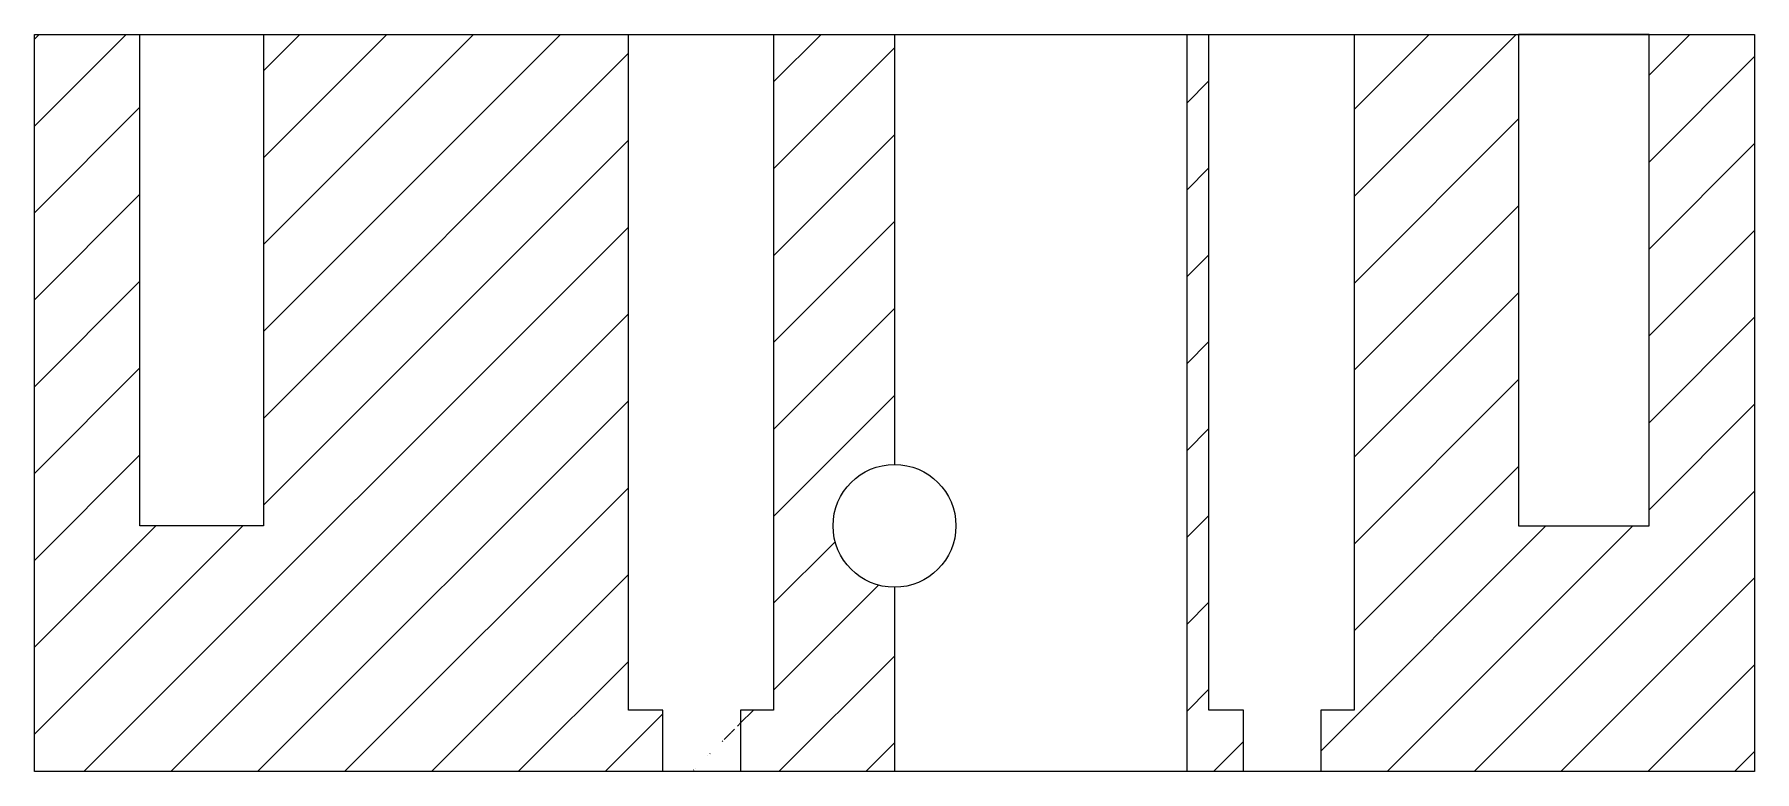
# Model space of a CAD drawing. Header units: inches. Extents: x -0.1 to 44.5, y -2.5 to 33.3.
# Drawn here: x 15.332 to 18.832, y 10.378 to 11.878 of the extents above; entities that cross this region are included whole.
import ezdxf

# ---------------------------------------------------------------- set-up
doc = ezdxf.new("R2010")
doc.units = ezdxf.units.IN
doc.header["$MEASUREMENT"] = 0
doc.layers.add('Material', color=140, linetype='Continuous')

msp = doc.modelspace()

# ---------------------------------------------------------------- hatches: boundary and pattern name
at = {"layer": 'Material'}
h = msp.add_hatch(dxfattribs=at)
h.set_pattern_fill('ANSI31', color=256)
h.set_pattern_definition([(45, (4.34792, 0), (-0.08838835, 0.08838835), [])])
edge = h.paths.add_edge_path()
edge.add_line((17.0824844, 11.8781297), (16.8363836, 11.8781297))
edge.add_line((16.8363836, 11.8781297), (16.8363836, 10.5031297))
edge.add_line((16.8363836, 10.5031297), (16.7688295, 10.5031297))
edge.add_line((16.7688295, 10.5031297), (16.7688295, 10.4990107))
edge.add_spline(control_points=[(16.7685008, 10.49882), (16.7680355, 10.4985503), (16.7670749, 10.4979933), (16.765589, 10.4971316), (16.7640129, 10.4962174), (16.7623467, 10.4952508), (16.7605906, 10.4942317), (16.7591563, 10.4933993), (16.7583075, 10.4929064), (16.758074, 10.4927708)], knot_values=[0, 0, 0, 0, 0.133856403, 0.276365428, 0.427521468, 0.587318516, 0.755750245, 0.932810069, 1, 1, 1, 1], degree=3, periodic=0)
edge.add_line((16.7590191, 10.4933193), (16.7511962, 10.4854964))
edge.add_spline(control_points=[(16.7511962, 10.4854964), (16.7515345, 10.4852997), (16.752413, 10.4847889), (16.7538004, 10.4839826), (16.7553263, 10.4830961), (16.7567565, 10.4822654), (16.7580911, 10.4814904), (16.7593299, 10.4807713), (16.7604728, 10.4801079), (16.7614835, 10.4795214), (16.762368, 10.4790082), (16.7631277, 10.4785674), (16.7637029, 10.4782337), (16.7641123, 10.4779962), (16.7643794, 10.4778413), (16.7646252, 10.4776988), (16.7648497, 10.4775685), (16.765053, 10.4774506), (16.7652378, 10.4773434), (16.7654403, 10.477226), (16.7657, 10.4770754), (16.7660566, 10.4768685), (16.7665166, 10.4766018), (16.7670831, 10.4762733), (16.7677561, 10.475883), (16.7682403, 10.4756023), (16.7685002, 10.4754516)], knot_values=[0, 0, 0, 0, 0.058679344, 0.152406806, 0.24059794, 0.323252255, 0.400369375, 0.471949086, 0.537991398, 0.598496634, 0.647161605, 0.691356168, 0.730255522, 0.74691886, 0.762352854, 0.776557443, 0.789532639, 0.801278552, 0.811795425, 0.821557293, 0.836376687, 0.856795655, 0.883366662, 0.916090431, 0.954967853, 1, 1, 1, 1], degree=3, periodic=0)
edge.add_spline(control_points=[(16.6113656, 10.4612988), (16.6113615, 10.4613205), (16.6113466, 10.4613976), (16.6114634, 10.4615318), (16.6116867, 10.4616861), (16.611982, 10.4618249), (16.6123018, 10.4619472), (16.612685, 10.4620705), (16.6131302, 10.4621948), (16.6136367, 10.4623198), (16.6142938, 10.4624656), (16.6151391, 10.4626326), (16.6162132, 10.4628206), (16.6174127, 10.4630096), (16.6185981, 10.4631795), (16.6197297, 10.4633304), (16.6207719, 10.4634619), (16.6218683, 10.4635932), (16.6230177, 10.4637242), (16.6242184, 10.4638547), (16.6256681, 10.4640054), (16.6273982, 10.4641759), (16.6294385, 10.4643652), (16.6315792, 10.4645527), (16.6335852, 10.4647191), (16.6354261, 10.4648651), (16.6370731, 10.4649911), (16.6387596, 10.4651157), (16.6404838, 10.4652387), (16.6422441, 10.4653601), (16.6443237, 10.4654987), (16.6467447, 10.4656537), (16.6495228, 10.4658229), (16.6523649, 10.4659889), (16.6549667, 10.4661399), (16.6573101, 10.4662767), (16.6593767, 10.4663972), (16.6614633, 10.466519), (16.6635682, 10.4666417), (16.6656893, 10.4667655), (16.6681641, 10.4669098), (16.671002, 10.4670754), (16.6742032, 10.4672621), (16.6774244, 10.46745), (16.6803262, 10.4676193), (16.682905, 10.4677697), (16.6851546, 10.4679009), (16.6874027, 10.4680321), (16.6896475, 10.468163), (16.6918872, 10.4682937), (16.6944746, 10.4684446), (16.6974061, 10.4686156), (16.7006659, 10.4688058), (16.7039, 10.4689944), (16.7067731, 10.469162), (16.7092966, 10.4693092), (16.7114771, 10.4694364), (16.7136348, 10.4695623), (16.7157681, 10.4696867), (16.7178755, 10.4698097), (16.7202858, 10.4699503), (16.7229823, 10.4701075), (16.7259354, 10.47028), (16.7288199, 10.4704473), (16.7313419, 10.470596), (16.7335264, 10.4707305), (16.7353921, 10.4708491), (16.7372161, 10.4709691), (16.7389971, 10.4710903), (16.740734, 10.4712126), (16.7426945, 10.4713554), (16.7448507, 10.4715193), (16.7471624, 10.4717045), (16.7493697, 10.4718911), (16.7512533, 10.4720595), (16.7528492, 10.4722093), (16.7541862, 10.4723401), (16.7554674, 10.472471), (16.7566923, 10.4726018), (16.7578603, 10.4727324), (16.7591472, 10.4728834), (16.7605176, 10.4730547), (16.761925, 10.4732455), (16.7632048, 10.473435), (16.7642375, 10.4736036), (16.7650658, 10.4737519), (16.7657252, 10.4738802), (16.7663211, 10.4740072), (16.7668533, 10.4741329), (16.7673222, 10.4742573), (16.7677921, 10.4743996), (16.7682236, 10.4745591), (16.7685694, 10.474734), (16.7687787, 10.4749054), (16.7688279, 10.4750178), (16.7688295, 10.4750745), (16.7688295, 10.4750759)], knot_values=[0.028502392, 0.028502392, 0.028502392, 0.028502392, 0.033523701, 0.046354781, 0.059185862, 0.068053882, 0.076923721, 0.085791742, 0.094594931, 0.103399899, 0.112203088, 0.125126898, 0.138050709, 0.150885358, 0.163720007, 0.172582955, 0.181447717, 0.190310665, 0.199108959, 0.207909027, 0.216707321, 0.22962436, 0.242541399, 0.25536941, 0.268197421, 0.277062161, 0.285928717, 0.294793456, 0.303593427, 0.312395175, 0.321195146, 0.334114275, 0.347033404, 0.359863375, 0.372693344, 0.381561633, 0.390431743, 0.399300034, 0.408103472, 0.41690869, 0.42571213, 0.438636247, 0.451560365, 0.464395305, 0.477230245, 0.486093032, 0.494957633, 0.50382042, 0.512618557, 0.521418468, 0.530216604, 0.543133439, 0.556050274, 0.568878095, 0.581705915, 0.590569769, 0.599435439, 0.608299292, 0.61709841, 0.625899305, 0.634698422, 0.647616306, 0.660534188, 0.673362918, 0.686191649, 0.695060108, 0.703930388, 0.712798848, 0.721602437, 0.730407806, 0.739211396, 0.752135676, 0.765059956, 0.777895043, 0.79073013, 0.799592565, 0.808456815, 0.81731925, 0.826117041, 0.834916606, 0.843714397, 0.856630757, 0.869547116, 0.882374479, 0.895201842, 0.904064813, 0.912929598, 0.921792568, 0.930590834, 0.939390876, 0.948189142, 0.961105797, 0.974022451, 0.986849946, 0.999677439, 1, 1, 1, 1], degree=3, periodic=0)
edge.add_line((16.6113493, 10.4612825), (16.6113493, 10.4576722))
edge.add_spline(control_points=[(16.6292494, 10.4472812), (16.6286597, 10.447624), (16.6273653, 10.4483766), (16.6253954, 10.4495212), (16.6233701, 10.4506977), (16.6214343, 10.4518216), (16.6195883, 10.4528932), (16.6178321, 10.4539122), (16.616166, 10.4548788), (16.6145899, 10.455793), (16.6131039, 10.4566548), (16.6121433, 10.4572117), (16.611678, 10.4574815)], knot_values=[0, 0, 0, 0, 0.100717955, 0.221103453, 0.336381999, 0.446549473, 0.551601784, 0.651534913, 0.746344953, 0.836028151, 0.920580942, 1, 1, 1, 1], degree=3, periodic=0)
edge.add_spline(control_points=[(16.7504914, 10.4608079), (16.7503488, 10.4607332), (16.7500563, 10.4605798), (16.7493825, 10.4603409), (16.7485243, 10.4600932), (16.7474716, 10.4598403), (16.7462312, 10.4595834), (16.7448052, 10.4593237), (16.7431994, 10.4590624), (16.7414208, 10.4588008), (16.7394784, 10.4585403), (16.7373825, 10.4582819), (16.7351448, 10.458027), (16.7327784, 10.4577767), (16.7302969, 10.4575322), (16.727715, 10.4572943), (16.7250474, 10.4570642), (16.7223075, 10.4568418), (16.7194888, 10.4566288), (16.7165771, 10.456409), (16.7135568, 10.456181), (16.7104325, 10.4559451), (16.7072159, 10.4557023), (16.70392, 10.4554534), (16.7005588, 10.4551997), (16.6971477, 10.4549422), (16.6937026, 10.4546821), (16.6902399, 10.4544206), (16.6867766, 10.4541592), (16.6833293, 10.4538989), (16.6799145, 10.4536411), (16.6765485, 10.453387), (16.6732463, 10.4531377), (16.6700222, 10.4528943), (16.6668894, 10.4526578), (16.6638597, 10.4524291), (16.6609391, 10.4522084), (16.6581129, 10.4519957), (16.6553667, 10.4517741), (16.6526924, 10.4515446), (16.6501024, 10.4513073), (16.6476116, 10.4510633), (16.6452346, 10.4508135), (16.6429853, 10.450559), (16.6408766, 10.4503009), (16.6389204, 10.4500404), (16.6371272, 10.4497789), (16.6355061, 10.4495176), (16.6340643, 10.4492577), (16.6328074, 10.4490005), (16.6317391, 10.4487471), (16.6308609, 10.4484989), (16.6301742, 10.4482567), (16.6296722, 10.4480216), (16.6293693, 10.4477942), (16.6292373, 10.447629), (16.6292612, 10.4475385), (16.6292661, 10.4475199)], knot_values=[0, 0, 0, 0, 0.01747183, 0.03583257, 0.054347862, 0.072990085, 0.091730414, 0.11053908, 0.129385641, 0.148239282, 0.167069118, 0.185844499, 0.204535312, 0.223112265, 0.241547157, 0.259813116, 0.277884813, 0.295738636, 0.313386253, 0.331176849, 0.349191436, 0.367406897, 0.385798354, 0.404339336, 0.423001983, 0.441757273, 0.46057529, 0.479425501, 0.498277055, 0.517099086, 0.535861023, 0.554532884, 0.573085559, 0.591491077, 0.609722838, 0.627755819, 0.645566743, 0.663210448, 0.681044289, 0.699097969, 0.717348033, 0.735769294, 0.754335007, 0.773017077, 0.791786296, 0.810612611, 0.829465408, 0.848313809, 0.867126982, 0.885874441, 0.904526345, 0.923053777, 0.941429005, 0.959625704, 0.977619166, 0.995386454, 1, 1, 1, 1], degree=3, periodic=0)
edge.add_spline(control_points=[(16.7509166, 10.4578551), (16.7509207, 10.4578422), (16.7509474, 10.4577575), (16.750827, 10.457599), (16.7505416, 10.4573722), (16.7500555, 10.4571378), (16.7493854, 10.4568962), (16.7485238, 10.4566484), (16.7474721, 10.4563955), (16.7462315, 10.4561386), (16.7448056, 10.4558789), (16.7431999, 10.4556176), (16.7414214, 10.455356), (16.739479, 10.4550955), (16.7373831, 10.4548371), (16.7351455, 10.4545822), (16.7327791, 10.4543319), (16.7302977, 10.4540874), (16.7277157, 10.4538495), (16.7250482, 10.4536193), (16.7223084, 10.4533969), (16.7194897, 10.453184), (16.716578, 10.4529642), (16.7135577, 10.4527362), (16.7104335, 10.4525003), (16.7072169, 10.4522575), (16.703921, 10.4520086), (16.7005598, 10.4517549), (16.6971487, 10.4514974), (16.6937036, 10.4512373), (16.690241, 10.4509758), (16.6867776, 10.4507144), (16.6833303, 10.4504541), (16.6799155, 10.4501963), (16.6765494, 10.4499422), (16.6732472, 10.4496929), (16.6700232, 10.4494495), (16.6668903, 10.449213), (16.6638605, 10.4489843), (16.66094, 10.4487636), (16.6581137, 10.4485508), (16.6553675, 10.4483292), (16.6526932, 10.4480998), (16.6501032, 10.4478625), (16.6476124, 10.4476185), (16.6452353, 10.4473687), (16.6429859, 10.4471141), (16.6408772, 10.4468561), (16.6389209, 10.4465956), (16.6371277, 10.4463341), (16.6355065, 10.4460728), (16.6340648, 10.4458129), (16.6328075, 10.4455556), (16.6317403, 10.4453024), (16.6308578, 10.4450539), (16.6301867, 10.4448123), (16.6298027, 10.4446497), (16.6296932, 10.4445695), (16.6296882, 10.4445658)], knot_values=[0, 0, 0, 0, 0.003182496, 0.020927251, 0.038900068, 0.057078174, 0.075437011, 0.093950391, 0.112590697, 0.13132911, 0.150135861, 0.168980513, 0.187832253, 0.2066602, 0.225433706, 0.244122661, 0.262697777, 0.281130854, 0.299395023, 0.317464957, 0.335317045, 0.352962901, 0.37075163, 0.388764336, 0.406977901, 0.425367453, 0.443906524, 0.462567254, 0.481320628, 0.500136732, 0.518985034, 0.537834689, 0.556654833, 0.575414898, 0.594084905, 0.612635746, 0.631039453, 0.649269429, 0.667300651, 0.685109845, 0.702751762, 0.720583734, 0.738635531, 0.756883699, 0.775303054, 0.793866854, 0.812547007, 0.83131431, 0.850138713, 0.868989603, 0.887836107, 0.906647395, 0.925392985, 0.944043038, 0.962568641, 0.980942061, 0.999136979, 1, 1, 1, 1], degree=3, periodic=0)
edge.add_spline(control_points=[(16.6116781, 10.4341128), (16.6121858, 10.4344071), (16.6131724, 10.4349792), (16.6146091, 10.4358123), (16.6159592, 10.4365954), (16.6172229, 10.4373285), (16.6184213, 10.4380238), (16.6195507, 10.4386793), (16.6206077, 10.4392927), (16.6215675, 10.4398499), (16.6224302, 10.4403508), (16.6231959, 10.4407954), (16.6238653, 10.4411842), (16.6244382, 10.441517), (16.6249144, 10.4417936), (16.6252927, 10.4420133), (16.6255565, 10.4421666), (16.625724, 10.4422639), (16.6258075, 10.4423124), (16.6258584, 10.442342), (16.6259018, 10.4423672), (16.6259684, 10.4424059), (16.6260832, 10.4424726), (16.6262542, 10.442572), (16.6264898, 10.4427089), (16.6268066, 10.442893), (16.6272129, 10.4431291), (16.6277169, 10.443422), (16.6283013, 10.4437617), (16.6289661, 10.4441482), (16.629436, 10.4444215), (16.6296844, 10.4445659)], knot_values=[0, 0, 0, 0, 0.084575905, 0.164346012, 0.239312915, 0.309478987, 0.3748464, 0.438933957, 0.497627924, 0.550930209, 0.598842511, 0.641366329, 0.678502973, 0.710383239, 0.736830231, 0.757844747, 0.773427431, 0.780798457, 0.785755697, 0.787329204, 0.78928828, 0.792986547, 0.798431993, 0.808410275, 0.821494227, 0.837683487, 0.861208974, 0.889204535, 0.921669082, 0.958601369, 1, 1, 1, 1], degree=3, periodic=0)
edge.add_spline(control_points=[(16.6113561, 10.4337401), (16.6113565, 10.4337669), (16.6113574, 10.433832), (16.6114333, 10.433936), (16.611573, 10.4340535), (16.6117783, 10.4341722), (16.6120881, 10.4343113), (16.6125426, 10.4344713), (16.6131846, 10.4346527), (16.6139586, 10.4348361), (16.6147685, 10.435002), (16.6155722, 10.43515), (16.6163328, 10.4352796), (16.6171518, 10.4354094), (16.6180283, 10.4355394), (16.6189609, 10.4356695), (16.6201055, 10.4358202), (16.6214966, 10.4359916), (16.6231687, 10.436183), (16.6249529, 10.4363738), (16.62665, 10.4365439), (16.6282251, 10.4366939), (16.6296466, 10.4368239), (16.6311141, 10.4369529), (16.6326262, 10.4370809), (16.634181, 10.4372077), (16.6360307, 10.4373532), (16.6382014, 10.4375167), (16.6407149, 10.4376966), (16.6433082, 10.4378732), (16.6457016, 10.4380286), (16.6478717, 10.4381633), (16.6497954, 10.4382788), (16.6517475, 10.4383933), (16.653726, 10.4385085), (16.6557291, 10.4386254), (16.6580768, 10.4387624), (16.6607836, 10.4389203), (16.6638562, 10.4390995), (16.666967, 10.439281), (16.6697863, 10.4394454), (16.6723045, 10.4395923), (16.6745103, 10.439721), (16.6767234, 10.4398501), (16.678942, 10.4399795), (16.6811642, 10.4401091), (16.6837414, 10.4402595), (16.6866752, 10.4404306), (16.6899562, 10.440622), (16.6932299, 10.440813), (16.6961546, 10.4409836), (16.6987357, 10.4411341), (16.7009747, 10.4412647), (16.7031993, 10.4413945), (16.7054079, 10.4415233), (16.7075987, 10.4416511), (16.710115, 10.4417979), (16.7129452, 10.441963), (16.716065, 10.442145), (16.7191328, 10.442324), (16.721834, 10.4424815), (16.7241883, 10.4426189), (16.7262097, 10.4427368), (16.7281967, 10.4428526), (16.7301477, 10.4429668), (16.7320615, 10.4430813), (16.7342344, 10.4432155), (16.7366429, 10.4433712), (16.7392504, 10.4435481), (16.7417664, 10.4437274), (16.7439382, 10.4438902), (16.7457978, 10.4440358), (16.7473702, 10.4441635), (16.7488919, 10.4442917), (16.7503618, 10.4444204), (16.7517794, 10.4445494), (16.7533604, 10.4446992), (16.755072, 10.4448699), (16.7568698, 10.445061), (16.7585477, 10.445252), (16.7599436, 10.4454229), (16.7610981, 10.4455738), (16.7620445, 10.4457049), (16.7629297, 10.4458353), (16.7637534, 10.4459648), (16.7645155, 10.4460935), (16.7653269, 10.4462414), (16.7661494, 10.4464079), (16.7669354, 10.4465918), (16.7675866, 10.4467729), (16.7680499, 10.4469326), (16.7683699, 10.447072), (16.7685841, 10.4471917), (16.7687336, 10.4473098), (16.7688181, 10.4474252), (16.76884, 10.447539), (16.768786, 10.4476713), (16.7686814, 10.447789), (16.7685275, 10.44787), (16.7684845, 10.4478926)], knot_values=[0, 0, 0, 0, 0.006210427, 0.015079109, 0.023882903, 0.032688479, 0.041492274, 0.054416754, 0.067341235, 0.080176492, 0.093011749, 0.101876373, 0.110742812, 0.119607436, 0.128407363, 0.137209065, 0.146008992, 0.158928371, 0.171847749, 0.184678083, 0.197508417, 0.206371867, 0.215237132, 0.224100582, 0.232899342, 0.241699877, 0.250498637, 0.263416121, 0.276333605, 0.289161962, 0.301990317, 0.31085879, 0.319729086, 0.328597561, 0.337401168, 0.346206556, 0.355010164, 0.367934361, 0.380858559, 0.393693521, 0.406528483, 0.415393937, 0.424261206, 0.43312666, 0.441927392, 0.4507299, 0.459530632, 0.472451135, 0.485371638, 0.498203074, 0.51103451, 0.519897869, 0.528763042, 0.5376264, 0.546425079, 0.555225533, 0.564024211, 0.576941632, 0.589859053, 0.602687367, 0.615515681, 0.624383825, 0.633253788, 0.642121931, 0.650925227, 0.659730302, 0.668533596, 0.681457367, 0.694381139, 0.707215663, 0.720050189, 0.728916385, 0.737784398, 0.746650595, 0.755452046, 0.764255274, 0.773056726, 0.785978225, 0.798899724, 0.811732136, 0.824564548, 0.833427805, 0.842292875, 0.851156131, 0.859954717, 0.868755077, 0.877553662, 0.890470999, 0.903388334, 0.916216584, 0.929044834, 0.93791254, 0.946782066, 0.955649772, 0.964452626, 0.973257261, 0.982060116, 0.994983318, 1, 1, 1, 1], degree=3, periodic=0)
edge.add_line((16.7688295, 10.4474498), (16.7688295, 10.4437781))
edge.add_spline(control_points=[(16.6116906, 10.4299221), (16.611642, 10.4299492), (16.6114941, 10.4300317), (16.6113731, 10.4301663), (16.61133, 10.4303241), (16.6114158, 10.4304839), (16.6116148, 10.4306403), (16.6119104, 10.430792), (16.6122837, 10.4309385), (16.6127525, 10.4310879), (16.6133177, 10.43124), (16.6139797, 10.4313946), (16.6147521, 10.4315541), (16.6156407, 10.4317184), (16.6166509, 10.4318872), (16.6177667, 10.4320576), (16.6189864, 10.432229), (16.6203083, 10.4324012), (16.6217296, 10.4325738), (16.6232477, 10.4327465), (16.6249235, 10.4329257), (16.6267662, 10.433111), (16.6287842, 10.4333018), (16.6309027, 10.4334907), (16.6330043, 10.4336679), (16.6350666, 10.4338334), (16.6370704, 10.4339873), (16.6391277, 10.4341387), (16.6412338, 10.4342873), (16.6433838, 10.4344329), (16.645719, 10.4345848), (16.6482447, 10.4347423), (16.6509757, 10.4349037), (16.6537722, 10.4350663), (16.6566483, 10.4352342), (16.6596069, 10.4354067), (16.6626424, 10.4355838), (16.6657275, 10.4357638), (16.668854, 10.4359461), (16.6720136, 10.4361305), (16.6752197, 10.4363175), (16.6782999, 10.4364972), (16.6812419, 10.4366688), (16.6840361, 10.4368318), (16.6868419, 10.4369954), (16.6896539, 10.4371595), (16.6924667, 10.4373236), (16.6953238, 10.4374902), (16.6982193, 10.4376591), (16.7011465, 10.4378299), (16.7040506, 10.4379993), (16.7069256, 10.438167), (16.7097659, 10.4383327), (16.7125661, 10.438496), (16.7153209, 10.4386567), (16.7181325, 10.4388207), (16.7209894, 10.4389874), (16.7238787, 10.4391559), (16.7266881, 10.43932), (16.7294386, 10.4394797), (16.7321428, 10.4396402), (16.7348114, 10.4398072), (16.7374299, 10.4399788), (16.73999, 10.440155), (16.74238, 10.4403278), (16.7446035, 10.4404965), (16.7466655, 10.4406603), (16.7486592, 10.4408264), (16.7505796, 10.4409944), (16.7524218, 10.4411641), (16.7541812, 10.441335), (16.7558537, 10.4415069), (16.7574984, 10.4416863), (16.7590981, 10.4418728), (16.7606341, 10.442066), (16.7620434, 10.4422583), (16.7632585, 10.4424398), (16.7642993, 10.4426102), (16.7651853, 10.4427695), (16.7659745, 10.4429269), (16.7666665, 10.4430821), (16.7672616, 10.443235), (16.7677936, 10.4433953), (16.7682388, 10.4435622), (16.7685783, 10.4437346), (16.7687695, 10.4439025), (16.7688481, 10.444014), (16.768827, 10.4440714), (16.7688258, 10.4440747)], knot_values=[0, 0, 0, 0, 0.006026497, 0.018337727, 0.030531031, 0.042766245, 0.055120878, 0.065691294, 0.076336385, 0.087050544, 0.097827927, 0.108662461, 0.119547871, 0.13105031, 0.142594193, 0.15417162, 0.165774547, 0.17739482, 0.189024216, 0.200654468, 0.212277308, 0.225275728, 0.238243051, 0.251167975, 0.264039419, 0.274910872, 0.285729628, 0.296489465, 0.307184377, 0.317808586, 0.328356556, 0.340933119, 0.353384414, 0.365859609, 0.378459697, 0.391175912, 0.403998928, 0.416918889, 0.429664577, 0.442483281, 0.455364471, 0.468297298, 0.47930305, 0.490331058, 0.50137432, 0.512425774, 0.523478327, 0.534524882, 0.546134813, 0.557722087, 0.569278619, 0.580796455, 0.5922678, 0.603685054, 0.615040837, 0.626328016, 0.638879574, 0.651327278, 0.663662416, 0.675876797, 0.688309918, 0.700868325, 0.713543417, 0.726325995, 0.739206329, 0.750573852, 0.762001518, 0.773481906, 0.785007378, 0.796570109, 0.808162117, 0.819775297, 0.831401453, 0.84442777, 0.857448395, 0.870451739, 0.883426308, 0.894404239, 0.905346472, 0.916246331, 0.927097297, 0.937893033, 0.948627403, 0.961446902, 0.974159271, 0.986755201, 0.999225948, 1, 1, 1, 1], degree=3, periodic=0)
edge.add_spline(control_points=[(16.7685008, 10.443702), (16.7680355, 10.4434322), (16.7670749, 10.4428752), (16.765589, 10.4420135), (16.7640129, 10.4410993), (16.7623467, 10.4401327), (16.7605906, 10.4391136), (16.7587445, 10.4380421), (16.7568088, 10.4369181), (16.7547834, 10.4357417), (16.7526685, 10.4345128), (16.751229, 10.4336759), (16.7504943, 10.4332487)], knot_values=[0, 0, 0, 0, 0.077499369, 0.16000838, 0.247523788, 0.340042114, 0.437559695, 0.540072719, 0.647577264, 0.760069339, 0.877544922, 1, 1, 1, 1], degree=3, periodic=0)
edge.add_line((16.7509294, 10.4335015), (16.7509294, 10.4305334))
edge.add_spline(control_points=[(16.7509294, 10.4305334), (16.7511309, 10.4304163), (16.7516449, 10.4301174), (16.7524378, 10.4296565), (16.753274, 10.4291705), (16.7540086, 10.4287436), (16.7546415, 10.4283759), (16.7551727, 10.4280673), (16.7556021, 10.4278179), (16.7559225, 10.4276318), (16.7561453, 10.4275024), (16.7563023, 10.4274112), (16.7564357, 10.4273337), (16.7565815, 10.427249), (16.7567436, 10.4271549), (16.7569348, 10.4270439), (16.7571628, 10.4269115), (16.757472, 10.426732), (16.7578787, 10.4264958), (16.758392, 10.4261977), (16.7589963, 10.4258469), (16.7596915, 10.4254434), (16.7604777, 10.4249871), (16.7613549, 10.424478), (16.7623231, 10.4239162), (16.7633824, 10.4233016), (16.7645328, 10.4226342), (16.7657744, 10.4219141), (16.7671071, 10.4211412), (16.768026, 10.4206085), (16.7685006, 10.4203333)], knot_values=[0, 0, 0, 0, 0.034411086, 0.087801921, 0.135407328, 0.177225081, 0.213253189, 0.243489917, 0.267933793, 0.286583633, 0.29820196, 0.305975913, 0.313394073, 0.320979902, 0.330877106, 0.341071723, 0.353618331, 0.369814534, 0.393854814, 0.423068685, 0.457456948, 0.497020527, 0.541760479, 0.591678007, 0.646774464, 0.70705137, 0.772510412, 0.843153458, 0.918982567, 1, 1, 1, 1], degree=3, periodic=0)
edge.add_spline(control_points=[(16.6113526, 10.406181), (16.6113632, 10.406234), (16.611385, 10.4063428), (16.611589, 10.4065113), (16.611921, 10.4066857), (16.6123413, 10.4068445), (16.6128027, 10.4069869), (16.6132678, 10.4071121), (16.6137946, 10.4072381), (16.6143824, 10.4073648), (16.6150301, 10.4074921), (16.6158489, 10.4076401), (16.6168759, 10.4078093), (16.6181496, 10.4079992), (16.6195451, 10.4081896), (16.6209025, 10.4083604), (16.6221836, 10.4085117), (16.623354, 10.4086433), (16.6245761, 10.4087744), (16.6258487, 10.408905), (16.6271701, 10.4090349), (16.6287565, 10.4091845), (16.6306378, 10.4093535), (16.6328413, 10.4095406), (16.6351389, 10.4097254), (16.63728, 10.4098889), (16.6392363, 10.410032), (16.6409808, 10.4101553), (16.6427613, 10.4102769), (16.6445762, 10.4103967), (16.6464235, 10.4105147), (16.6486, 10.4106493), (16.6511253, 10.4107986), (16.6540121, 10.410966), (16.6569545, 10.4111379), (16.6596388, 10.4112944), (16.6620498, 10.4114351), (16.664171, 10.4115588), (16.6663083, 10.4116835), (16.6684597, 10.411809), (16.6706233, 10.4119352), (16.6731425, 10.4120822), (16.6760245, 10.4122503), (16.679266, 10.4124394), (16.6825188, 10.4126291), (16.685441, 10.4127996), (16.6880321, 10.4129507), (16.6902883, 10.4130823), (16.6925387, 10.4132136), (16.6947817, 10.4133444), (16.6970155, 10.4134747), (16.6995913, 10.413625), (16.7025028, 10.4137948), (16.7057315, 10.4139832), (16.7089258, 10.4141695), (16.7117557, 10.4143346), (16.7142354, 10.4144792), (16.7163739, 10.414604), (16.7184857, 10.4147272), (16.7205692, 10.4148487), (16.722623, 10.4149685), (16.7249669, 10.4151053), (16.7275819, 10.4152572), (16.730436, 10.4154237), (16.7332135, 10.4155921), (16.7356327, 10.4157463), (16.7377211, 10.415885), (16.7394995, 10.4160072), (16.7412331, 10.4161304), (16.7429207, 10.4162546), (16.7445613, 10.4163796), (16.7464068, 10.4165253), (16.7484277, 10.4166921), (16.7505822, 10.4168801), (16.7526268, 10.417069), (16.7543598, 10.417239), (16.7558189, 10.4173898), (16.7570345, 10.4175213), (16.7581924, 10.4176526), (16.7592919, 10.4177835), (16.7603329, 10.4179141), (16.7614705, 10.4180648), (16.7626684, 10.4182353), (16.7638795, 10.4184247), (16.7649601, 10.4186123), (16.7658118, 10.4187788), (16.7664781, 10.4189248), (16.7669954, 10.4190509), (16.7674484, 10.4191755), (16.7678372, 10.4192986), (16.7681621, 10.4194201), (16.7684648, 10.4195589), (16.7687054, 10.419714), (16.7688379, 10.4198834), (16.7688312, 10.4200494), (16.7687126, 10.4201988), (16.7685605, 10.4202948), (16.7684996, 10.4203333)], knot_values=[0, 0, 0, 0, 0.012272075, 0.025194446, 0.038027554, 0.050860663, 0.059728047, 0.06859725, 0.077464635, 0.086267228, 0.095071599, 0.103874192, 0.116797244, 0.129720296, 0.142554221, 0.155388145, 0.164251272, 0.173116212, 0.181979339, 0.190777806, 0.199578048, 0.208376515, 0.221293759, 0.234211003, 0.247039194, 0.259867384, 0.2687338, 0.277602034, 0.286468449, 0.295270032, 0.304073395, 0.312874978, 0.325796475, 0.33871797, 0.351550221, 0.364382474, 0.373250318, 0.382119981, 0.390987826, 0.399790857, 0.408595667, 0.417398699, 0.430322334, 0.44324597, 0.456080459, 0.468914949, 0.477778089, 0.486643043, 0.495506183, 0.504304667, 0.513104924, 0.521903408, 0.534820702, 0.547737997, 0.560566251, 0.573394504, 0.58226018, 0.591127673, 0.599993349, 0.608794224, 0.617596878, 0.626397752, 0.639318215, 0.652238679, 0.665069943, 0.677901208, 0.686769415, 0.695639441, 0.704507649, 0.713311022, 0.722116175, 0.730919549, 0.743843626, 0.756767704, 0.769602618, 0.782437532, 0.791300644, 0.80016557, 0.809028682, 0.817827139, 0.826627371, 0.835425828, 0.848343108, 0.861260388, 0.874088639, 0.88691689, 0.895781749, 0.904648425, 0.913513283, 0.922313374, 0.931115243, 0.939915333, 0.952834639, 0.965753944, 0.978584092, 0.991414236, 1, 1, 1, 1], degree=3, periodic=0)
edge.add_line((16.7688295, 10.41962), (16.7688295, 10.4162191))
edge.add_spline(control_points=[(16.6116906, 10.402363), (16.611642, 10.4023901), (16.6114941, 10.4024727), (16.6113731, 10.4026073), (16.61133, 10.4027651), (16.6114158, 10.4029249), (16.6116148, 10.4030812), (16.6119104, 10.403233), (16.6122837, 10.4033795), (16.6127525, 10.4035289), (16.6133177, 10.403681), (16.6139797, 10.4038355), (16.6147521, 10.4039951), (16.6156407, 10.4041593), (16.6166509, 10.4043282), (16.6177667, 10.4044985), (16.6189864, 10.40467), (16.6203083, 10.4048422), (16.6217296, 10.4050148), (16.6232477, 10.4051874), (16.6249235, 10.4053666), (16.6267662, 10.4055519), (16.6287842, 10.4057427), (16.6309027, 10.4059316), (16.6330043, 10.4061089), (16.6350666, 10.4062744), (16.6370704, 10.4064283), (16.6391277, 10.4065796), (16.6412338, 10.4067282), (16.6433838, 10.4068739), (16.645719, 10.4070257), (16.6482447, 10.4071833), (16.6509757, 10.4073446), (16.6537722, 10.4075072), (16.6566483, 10.4076751), (16.6596069, 10.4078477), (16.6626424, 10.4080248), (16.6657275, 10.4082047), (16.668854, 10.4083871), (16.6720136, 10.4085714), (16.6752197, 10.4087584), (16.6782999, 10.4089381), (16.6812419, 10.4091097), (16.6840361, 10.4092727), (16.6868419, 10.4094364), (16.6896539, 10.4096004), (16.6924667, 10.4097645), (16.6953238, 10.4099312), (16.6982193, 10.4101001), (16.7011465, 10.4102708), (16.7040506, 10.4104402), (16.7069256, 10.4106079), (16.7097659, 10.4107736), (16.7125661, 10.410937), (16.7153209, 10.4110977), (16.7181325, 10.4112617), (16.7209894, 10.4114283), (16.7238787, 10.4115968), (16.7266881, 10.4117609), (16.7294386, 10.4119206), (16.7321428, 10.4120811), (16.7348114, 10.4122482), (16.7374299, 10.4124198), (16.73999, 10.4125959), (16.74238, 10.4127688), (16.7446035, 10.4129374), (16.7466655, 10.4131012), (16.7486592, 10.4132673), (16.7505796, 10.4134354), (16.7524218, 10.413605), (16.7541812, 10.413776), (16.7558537, 10.4139479), (16.7574984, 10.4141273), (16.7590981, 10.4143138), (16.7606341, 10.4145069), (16.7620434, 10.4146993), (16.7632585, 10.4148808), (16.7642993, 10.4150512), (16.7651853, 10.4152104), (16.7659745, 10.4153678), (16.7666665, 10.4155231), (16.7672616, 10.415676), (16.7677936, 10.4158363), (16.7682388, 10.4160032), (16.7685783, 10.4161755), (16.7687695, 10.4163434), (16.7688481, 10.416455), (16.768827, 10.4165123), (16.7688258, 10.4165157)], knot_values=[0, 0, 0, 0, 0.006026497, 0.018337727, 0.030531031, 0.042766245, 0.055120878, 0.065691294, 0.076336385, 0.087050544, 0.097827927, 0.108662461, 0.119547871, 0.13105031, 0.142594193, 0.15417162, 0.165774547, 0.17739482, 0.189024216, 0.200654468, 0.212277308, 0.225275728, 0.238243051, 0.251167975, 0.264039419, 0.274910872, 0.285729628, 0.296489465, 0.307184377, 0.317808586, 0.328356556, 0.340933119, 0.353384414, 0.365859609, 0.378459697, 0.391175912, 0.403998928, 0.416918889, 0.429664577, 0.442483281, 0.455364471, 0.468297298, 0.47930305, 0.490331058, 0.50137432, 0.512425774, 0.523478327, 0.534524882, 0.546134813, 0.557722087, 0.569278619, 0.580796455, 0.5922678, 0.603685054, 0.615040837, 0.626328016, 0.638879574, 0.651327278, 0.663662416, 0.675876797, 0.688309918, 0.700868325, 0.713543417, 0.726325995, 0.739206329, 0.750573852, 0.762001518, 0.773481906, 0.785007378, 0.796570109, 0.808162117, 0.819775297, 0.831401453, 0.84442777, 0.857448395, 0.870451739, 0.883426308, 0.894404239, 0.905346472, 0.916246331, 0.927097297, 0.937893033, 0.948627403, 0.961446902, 0.974159271, 0.986755201, 0.999225948, 1, 1, 1, 1], degree=3, periodic=0)
edge.add_spline(control_points=[(16.7685008, 10.4161429), (16.7680355, 10.4158731), (16.7670749, 10.4153162), (16.765589, 10.4144544), (16.7640129, 10.4135403), (16.7623467, 10.4125737), (16.7605906, 10.4115546), (16.7587445, 10.4104831), (16.7568088, 10.4093591), (16.7547834, 10.4081827), (16.7526685, 10.4069538), (16.751229, 10.4061168), (16.7504943, 10.4056897)], knot_values=[0, 0, 0, 0, 0.077499369, 0.16000838, 0.247523788, 0.340042114, 0.437559695, 0.540072719, 0.647577264, 0.760069339, 0.877544922, 1, 1, 1, 1], degree=3, periodic=0)
edge.add_line((16.7509294, 10.4059424), (16.7509294, 10.4029744))
edge.add_spline(control_points=[(16.7509294, 10.4029744), (16.7512301, 10.4027996), (16.751944, 10.4023845), (16.7530386, 10.4017482), (16.7541808, 10.4010845), (16.7552254, 10.4004777), (16.7561723, 10.3999276), (16.7570216, 10.3994344), (16.7577731, 10.398998), (16.7584268, 10.3986185), (16.7589834, 10.3982954), (16.7594566, 10.3980207), (16.7598658, 10.3977832), (16.760215, 10.3975805), (16.7605133, 10.3974074), (16.7607772, 10.3972542), (16.7610467, 10.3970978), (16.7613433, 10.3969257), (16.7616773, 10.3967319), (16.7620659, 10.3965063), (16.7625304, 10.3962368), (16.7630902, 10.3959121), (16.7637492, 10.3955297), (16.7645075, 10.3950899), (16.765365, 10.3945925), (16.7663219, 10.3940376), (16.767378, 10.3934251), (16.7681153, 10.3929977), (16.7685004, 10.3927743)], knot_values=[0, 0, 0, 0, 0.051359971, 0.121933824, 0.186953145, 0.246415095, 0.30031703, 0.348656521, 0.391431378, 0.428639682, 0.460279816, 0.48645529, 0.5094348, 0.530139659, 0.546076011, 0.560362181, 0.575206086, 0.592084061, 0.610996344, 0.632223909, 0.658433205, 0.690286827, 0.727785803, 0.770931164, 0.819724009, 0.874165533, 0.934257048, 1, 1, 1, 1], degree=3, periodic=0)
edge.add_spline(control_points=[(16.6113641, 10.3786218), (16.6113638, 10.3786593), (16.6113633, 10.378735), (16.6114673, 10.3788511), (16.6116254, 10.3789695), (16.6118504, 10.3790893), (16.6121379, 10.3792103), (16.6124881, 10.3793324), (16.6129654, 10.3794749), (16.6136086, 10.3796387), (16.6144596, 10.3798237), (16.6154397, 10.3800102), (16.6164317, 10.3801784), (16.6173947, 10.3803282), (16.6182921, 10.3804589), (16.6192461, 10.3805897), (16.6202555, 10.3807205), (16.6213188, 10.3808511), (16.6226123, 10.3810021), (16.6241692, 10.3811735), (16.6260217, 10.3813643), (16.6279808, 10.3815539), (16.6298298, 10.3817226), (16.6315359, 10.381871), (16.6330687, 10.3819994), (16.6346445, 10.3821266), (16.6362617, 10.3822524), (16.6379184, 10.3823769), (16.6398825, 10.3825195), (16.642178, 10.3826792), (16.6448239, 10.3828544), (16.6475423, 10.3830261), (16.6500411, 10.3831759), (16.6522995, 10.3833075), (16.6542963, 10.3834239), (16.6563176, 10.3835416), (16.6583614, 10.3836609), (16.6604258, 10.3837813), (16.6628399, 10.3839221), (16.665616, 10.3840841), (16.6687574, 10.3842673), (16.6719285, 10.3844523), (16.6747939, 10.3846194), (16.6773469, 10.3847684), (16.6795787, 10.3848986), (16.6818136, 10.3850289), (16.6840498, 10.3851594), (16.6862854, 10.3852898), (16.6888734, 10.3854407), (16.6918127, 10.3856122), (16.695091, 10.3858034), (16.698353, 10.3859937), (16.7012596, 10.3861633), (16.703819, 10.3863126), (16.7060351, 10.3864418), (16.7082328, 10.38657), (16.7104103, 10.3866971), (16.7125662, 10.3868228), (16.7150374, 10.386967), (16.71781, 10.3871287), (16.7208571, 10.3873065), (16.723844, 10.3874807), (16.7264655, 10.3876337), (16.7287441, 10.3877663), (16.7306958, 10.3878808), (16.7326094, 10.3879963), (16.7344835, 10.3881138), (16.736317, 10.3882324), (16.7383931, 10.3883713), (16.7406863, 10.3885312), (16.7431581, 10.3887125), (16.745532, 10.3888958), (16.7475707, 10.3890616), (16.7493082, 10.3892096), (16.7507714, 10.3893391), (16.7521813, 10.3894688), (16.7535371, 10.3895988), (16.7548383, 10.3897289), (16.756282, 10.3898796), (16.7578339, 10.390051), (16.7594487, 10.3902424), (16.7609396, 10.3904332), (16.7621646, 10.3906033), (16.7631654, 10.3907534), (16.7639764, 10.3908834), (16.7647249, 10.3910125), (16.7654108, 10.3911405), (16.7660341, 10.3912674), (16.7666837, 10.391413), (16.7673206, 10.3915765), (16.7678974, 10.3917566), (16.7683382, 10.3919333), (16.768612, 10.3920888), (16.7687636, 10.3922237), (16.7688193, 10.3923196), (16.768829, 10.3923766), (16.7688295, 10.3923953)], knot_values=[0.028742276, 0.028742276, 0.028742276, 0.028742276, 0.037429162, 0.046297713, 0.055168086, 0.064036638, 0.072840317, 0.081645776, 0.090449456, 0.103373861, 0.116298267, 0.129133476, 0.141968686, 0.15083132, 0.159695767, 0.168558401, 0.177356387, 0.186156146, 0.194954132, 0.207870771, 0.22078741, 0.233615049, 0.246442688, 0.255305783, 0.264170693, 0.273033787, 0.281832177, 0.290632343, 0.299430733, 0.312347575, 0.325264416, 0.338092097, 0.350919777, 0.359788385, 0.368658813, 0.37752742, 0.386331137, 0.395136636, 0.403940354, 0.416864758, 0.429789163, 0.442624358, 0.455459553, 0.464323175, 0.473188611, 0.482052233, 0.490851182, 0.499651905, 0.508450854, 0.521368851, 0.534286848, 0.547115823, 0.559944797, 0.568808103, 0.577673223, 0.586536528, 0.595335135, 0.604135518, 0.612934124, 0.625851332, 0.638768539, 0.651596601, 0.664424662, 0.673293193, 0.682163545, 0.691032075, 0.699835718, 0.708641143, 0.717444788, 0.730369046, 0.743293304, 0.756128339, 0.768963375, 0.777827905, 0.78669425, 0.79555878, 0.804358612, 0.81316022, 0.821960053, 0.834879289, 0.847798526, 0.860628718, 0.873458911, 0.882322213, 0.89118733, 0.900050633, 0.908849247, 0.917649636, 0.926448249, 0.939365523, 0.952282795, 0.965110943, 0.97793909, 0.986807404, 0.995677539, 1, 1, 1, 1], degree=3, periodic=0)
edge.add_line((16.7688295, 10.3921104), (16.7688295, 10.3886432))
edge.add_spline(control_points=[(16.6282216, 10.3781297), (16.6284144, 10.3781477), (16.6292921, 10.378229), (16.6309027, 10.3783726), (16.6330043, 10.3785498), (16.6350666, 10.3787154), (16.6370704, 10.3788692), (16.6391277, 10.3790206), (16.6412338, 10.3791692), (16.6433838, 10.3793148), (16.645719, 10.3794667), (16.6482447, 10.3796243), (16.6509757, 10.3797856), (16.6537722, 10.3799482), (16.6566483, 10.3801161), (16.6596069, 10.3802886), (16.6626424, 10.3804657), (16.6657275, 10.3806457), (16.668854, 10.3808281), (16.6720136, 10.3810124), (16.6752197, 10.3811994), (16.6782999, 10.3813791), (16.6812419, 10.3815507), (16.6840361, 10.3817137), (16.6868419, 10.3818774), (16.6896539, 10.3820414), (16.6924667, 10.3822055), (16.6953238, 10.3823721), (16.6982193, 10.382541), (16.7011465, 10.3827118), (16.7040506, 10.3828812), (16.7069256, 10.3830489), (16.7097659, 10.3832146), (16.7125661, 10.3833779), (16.7153209, 10.3835386), (16.7181325, 10.3837026), (16.7209894, 10.3838693), (16.7238787, 10.3840378), (16.7266881, 10.3842019), (16.7294386, 10.3843616), (16.7321428, 10.3845221), (16.7348114, 10.3846891), (16.7374299, 10.3848607), (16.73999, 10.3850369), (16.74238, 10.3852097), (16.7446035, 10.3853784), (16.7466655, 10.3855422), (16.7486592, 10.3857083), (16.7505796, 10.3858763), (16.7524218, 10.386046), (16.7541812, 10.386217), (16.7558537, 10.3863889), (16.7574984, 10.3865682), (16.7590981, 10.3867547), (16.7606341, 10.3869479), (16.7620434, 10.3871402), (16.7632585, 10.3873217), (16.7642993, 10.3874922), (16.7651853, 10.3876514), (16.7659745, 10.3878088), (16.7666665, 10.387964), (16.7672616, 10.3881169), (16.7677936, 10.3882772), (16.7682388, 10.3884441), (16.7685783, 10.3886165), (16.7687695, 10.3887844), (16.7688481, 10.3888959), (16.768827, 10.3889533), (16.7688258, 10.3889566)], knot_values=[0, 0, 0, 0, 0.003673327, 0.016598251, 0.029469695, 0.040341148, 0.051159904, 0.061919741, 0.072614653, 0.083238861, 0.093786832, 0.106363395, 0.11881469, 0.131289885, 0.143889973, 0.156606188, 0.169429203, 0.182349165, 0.195094853, 0.207913557, 0.220794747, 0.233727574, 0.244733326, 0.255761334, 0.266804596, 0.27785605, 0.288908603, 0.299955158, 0.311565088, 0.323152363, 0.334708895, 0.346226731, 0.357698076, 0.36911533, 0.380471113, 0.391758292, 0.40430985, 0.416757554, 0.429092692, 0.441307073, 0.453740194, 0.466298601, 0.478973693, 0.491756271, 0.504636605, 0.516004127, 0.527431794, 0.538912182, 0.550437654, 0.562000385, 0.573592393, 0.585205573, 0.596831729, 0.609858046, 0.622878671, 0.635882015, 0.648856584, 0.659834515, 0.670776748, 0.681676607, 0.692527573, 0.703323309, 0.714057679, 0.726877178, 0.739589547, 0.752185477, 0.764656224, 0.765430276, 0.765430276, 0.765430276, 0.765430276], degree=3, periodic=0)
edge.add_spline(control_points=[(16.7685008, 10.3885839), (16.7680355, 10.3883141), (16.7670749, 10.3877571), (16.765589, 10.3868954), (16.7640129, 10.3859812), (16.7623467, 10.3850146), (16.7605906, 10.3839956), (16.7587445, 10.382924), (16.7568088, 10.3818001), (16.7547834, 10.3806236), (16.7526685, 10.3793947), (16.751229, 10.3785578), (16.7504943, 10.3781306)], knot_values=[0, 0, 0, 0, 0.077499369, 0.16000838, 0.247523788, 0.340042114, 0.437559695, 0.540072719, 0.647577264, 0.760069339, 0.877544922, 1, 1, 1, 1], degree=3, periodic=0)
edge.add_line((16.7509294, 10.3783834), (16.7509294, 10.3781297))
edge.add_line((16.7509294, 10.3781297), (17.0824844, 10.3781297))
edge.add_line((17.0824844, 10.3781297), (17.0824844, 10.7531297))
edge.add_arc((17.0824844, 10.8781297), 0.125, 180, 270, ccw=False)
edge.add_arc((17.0824844, 10.8781297), 0.125, 90, 180, ccw=False)
edge.add_line((17.0824844, 11.0031297), (17.0824844, 11.8781297))
edge = h.paths.add_edge_path(flags=16)
edge.add_spline(control_points=[(16.7685008, 10.471261), (16.7680355, 10.4709912), (16.7670749, 10.4704343), (16.765589, 10.4695725), (16.7640129, 10.4686584), (16.7623467, 10.4676917), (16.7605906, 10.4666727), (16.7587445, 10.4656012), (16.7568088, 10.4644772), (16.7547834, 10.4633007), (16.7526685, 10.4620719), (16.751229, 10.4612349), (16.7504943, 10.4608078)], knot_values=[0, 0, 0, 0, 0.077499369, 0.16000838, 0.247523788, 0.340042114, 0.437559695, 0.540072719, 0.647577264, 0.760069339, 0.877544922, 1, 1, 1, 1], degree=3, periodic=0)
edge.add_spline(control_points=[(16.6116906, 10.4574811), (16.611642, 10.4575082), (16.6114941, 10.4575908), (16.6113731, 10.4577254), (16.61133, 10.4578831), (16.6114158, 10.4580429), (16.6116148, 10.4581993), (16.6119104, 10.4583511), (16.6122837, 10.4584976), (16.6127525, 10.458647), (16.6133177, 10.4587991), (16.6139797, 10.4589536), (16.6147521, 10.4591131), (16.6156407, 10.4592774), (16.6166509, 10.4594463), (16.6177667, 10.4596166), (16.6189864, 10.459788), (16.6203083, 10.4599603), (16.6217296, 10.4601329), (16.6232477, 10.4603055), (16.6249235, 10.4604847), (16.6267662, 10.46067), (16.6287842, 10.4608608), (16.6309027, 10.4610497), (16.6330043, 10.461227), (16.6350666, 10.4613925), (16.6370704, 10.4615464), (16.6391277, 10.4616977), (16.6412338, 10.4618463), (16.6433838, 10.4619919), (16.645719, 10.4621438), (16.6482447, 10.4623014), (16.6509757, 10.4624627), (16.6537722, 10.4626253), (16.6566483, 10.4627932), (16.6596069, 10.4629658), (16.6626424, 10.4631429), (16.6657275, 10.4633228), (16.668854, 10.4635052), (16.6720136, 10.4636895), (16.6752197, 10.4638765), (16.6782999, 10.4640562), (16.6812419, 10.4642278), (16.6840361, 10.4643908), (16.6868419, 10.4645545), (16.6896539, 10.4647185), (16.6924667, 10.4648826), (16.6953238, 10.4650493), (16.6982193, 10.4652182), (16.7011465, 10.4653889), (16.7040506, 10.4655583), (16.7069256, 10.465726), (16.7097659, 10.4658917), (16.7125661, 10.4660551), (16.7153209, 10.4662158), (16.7181325, 10.4663798), (16.7209894, 10.4665464), (16.7238787, 10.4667149), (16.7266881, 10.466879), (16.7294386, 10.4670387), (16.7321428, 10.4671992), (16.7348114, 10.4673663), (16.7374299, 10.4675379), (16.73999, 10.467714), (16.74238, 10.4678869), (16.7446035, 10.4680555), (16.7466655, 10.4682193), (16.7486592, 10.4683854), (16.7505796, 10.4685534), (16.7524218, 10.4687231), (16.7541812, 10.4688941), (16.7558537, 10.469066), (16.7574984, 10.4692454), (16.7590981, 10.4694318), (16.7606341, 10.469625), (16.7620434, 10.4698174), (16.7632585, 10.4699989), (16.7642993, 10.4701693), (16.7651853, 10.4703285), (16.7659745, 10.4704859), (16.7666665, 10.4706412), (16.7672616, 10.4707941), (16.7677936, 10.4709544), (16.7682388, 10.4711213), (16.7685783, 10.4712936), (16.7687695, 10.4714615), (16.7688481, 10.4715731), (16.768827, 10.4716304), (16.7688258, 10.4716338)], knot_values=[0, 0, 0, 0, 0.006026497, 0.018337727, 0.030531031, 0.042766245, 0.055120878, 0.065691294, 0.076336385, 0.087050544, 0.097827927, 0.108662461, 0.119547871, 0.13105031, 0.142594193, 0.15417162, 0.165774547, 0.17739482, 0.189024216, 0.200654468, 0.212277308, 0.225275728, 0.238243051, 0.251167975, 0.264039419, 0.274910872, 0.285729628, 0.296489465, 0.307184377, 0.317808586, 0.328356556, 0.340933119, 0.353384414, 0.365859609, 0.378459697, 0.391175912, 0.403998928, 0.416918889, 0.429664577, 0.442483281, 0.455364471, 0.468297298, 0.47930305, 0.490331058, 0.50137432, 0.512425774, 0.523478327, 0.534524882, 0.546134813, 0.557722087, 0.569278619, 0.580796455, 0.5922678, 0.603685054, 0.615040837, 0.626328016, 0.638879574, 0.651327278, 0.663662416, 0.675876797, 0.688309918, 0.700868325, 0.713543417, 0.726325995, 0.739206329, 0.750573852, 0.762001518, 0.773481906, 0.785007378, 0.796570109, 0.808162117, 0.819775297, 0.831401453, 0.84442777, 0.857448395, 0.870451739, 0.883426308, 0.894404239, 0.905346472, 0.916246331, 0.927097297, 0.937893033, 0.948627403, 0.961446902, 0.974159271, 0.986755201, 0.999225948, 1, 1, 1, 1], degree=3, periodic=0)
edge.add_spline(control_points=[(16.6292494, 10.4472812), (16.6286597, 10.447624), (16.6273653, 10.4483766), (16.6253954, 10.4495212), (16.6233701, 10.4506977), (16.6214343, 10.4518216), (16.6195883, 10.4528932), (16.6178321, 10.4539122), (16.616166, 10.4548788), (16.6145899, 10.455793), (16.6131039, 10.4566548), (16.6121433, 10.4572117), (16.611678, 10.4574815)], knot_values=[0, 0, 0, 0, 0.100717955, 0.221103453, 0.336381999, 0.446549473, 0.551601784, 0.651534913, 0.746344953, 0.836028151, 0.920580942, 1, 1, 1, 1], degree=3, periodic=0)
edge.add_spline(control_points=[(16.6116906, 10.4574811), (16.611642, 10.4575082), (16.6114941, 10.4575908), (16.6113731, 10.4577254), (16.61133, 10.4578831), (16.6114158, 10.4580429), (16.6116148, 10.4581993), (16.6119104, 10.4583511), (16.6122837, 10.4584976), (16.6127525, 10.458647), (16.6133177, 10.4587991), (16.6139797, 10.4589536), (16.6147521, 10.4591131), (16.6156407, 10.4592774), (16.6166509, 10.4594463), (16.6177667, 10.4596166), (16.6189864, 10.459788), (16.6203083, 10.4599603), (16.6217296, 10.4601329), (16.6232477, 10.4603055), (16.6249235, 10.4604847), (16.6267662, 10.46067), (16.6287842, 10.4608608), (16.6309027, 10.4610497), (16.6330043, 10.461227), (16.6350666, 10.4613925), (16.6370704, 10.4615464), (16.6391277, 10.4616977), (16.6412338, 10.4618463), (16.6433838, 10.4619919), (16.645719, 10.4621438), (16.6482447, 10.4623014), (16.6509757, 10.4624627), (16.6537722, 10.4626253), (16.6566483, 10.4627932), (16.6596069, 10.4629658), (16.6626424, 10.4631429), (16.6657275, 10.4633228), (16.668854, 10.4635052), (16.6720136, 10.4636895), (16.6752197, 10.4638765), (16.6782999, 10.4640562), (16.6812419, 10.4642278), (16.6840361, 10.4643908), (16.6868419, 10.4645545), (16.6896539, 10.4647185), (16.6924667, 10.4648826), (16.6953238, 10.4650493), (16.6982193, 10.4652182), (16.7011465, 10.4653889), (16.7040506, 10.4655583), (16.7069256, 10.465726), (16.7097659, 10.4658917), (16.7125661, 10.4660551), (16.7153209, 10.4662158), (16.7181325, 10.4663798), (16.7209894, 10.4665464), (16.7238787, 10.4667149), (16.7266881, 10.466879), (16.7294386, 10.4670387), (16.7321428, 10.4671992), (16.7348114, 10.4673663), (16.7374299, 10.4675379), (16.73999, 10.467714), (16.74238, 10.4678869), (16.7446035, 10.4680555), (16.7466655, 10.4682193), (16.7486592, 10.4683854), (16.7505796, 10.4685534), (16.7524218, 10.4687231), (16.7541812, 10.4688941), (16.7558537, 10.469066), (16.7574984, 10.4692454), (16.7590981, 10.4694318), (16.7606341, 10.469625), (16.7620434, 10.4698174), (16.7632585, 10.4699989), (16.7642993, 10.4701693), (16.7651853, 10.4703285), (16.7659745, 10.4704859), (16.7666665, 10.4706412), (16.7672616, 10.4707941), (16.7677936, 10.4709544), (16.7682388, 10.4711213), (16.7685783, 10.4712936), (16.7687695, 10.4714615), (16.7688481, 10.4715731), (16.768827, 10.4716304), (16.7688258, 10.4716338)], knot_values=[0, 0, 0, 0, 0.006026497, 0.018337727, 0.030531031, 0.042766245, 0.055120878, 0.065691294, 0.076336385, 0.087050544, 0.097827927, 0.108662461, 0.119547871, 0.13105031, 0.142594193, 0.15417162, 0.165774547, 0.17739482, 0.189024216, 0.200654468, 0.212277308, 0.225275728, 0.238243051, 0.251167975, 0.264039419, 0.274910872, 0.285729628, 0.296489465, 0.307184377, 0.317808586, 0.328356556, 0.340933119, 0.353384414, 0.365859609, 0.378459697, 0.391175912, 0.403998928, 0.416918889, 0.429664577, 0.442483281, 0.455364471, 0.468297298, 0.47930305, 0.490331058, 0.50137432, 0.512425774, 0.523478327, 0.534524882, 0.546134813, 0.557722087, 0.569278619, 0.580796455, 0.5922678, 0.603685054, 0.615040837, 0.626328016, 0.638879574, 0.651327278, 0.663662416, 0.675876797, 0.688309918, 0.700868325, 0.713543417, 0.726325995, 0.739206329, 0.750573852, 0.762001518, 0.773481906, 0.785007378, 0.796570109, 0.808162117, 0.819775297, 0.831401453, 0.84442777, 0.857448395, 0.870451739, 0.883426308, 0.894404239, 0.905346472, 0.916246331, 0.927097297, 0.937893033, 0.948627403, 0.961446902, 0.974159271, 0.986755201, 0.999225948, 1, 1, 1, 1], degree=3, periodic=0)
edge = h.paths.add_edge_path()
edge.add_line((16.5411836, 11.8781297), (15.7983461, 11.8781297))
edge.add_line((15.7983461, 11.8781297), (15.7983461, 10.8781297))
edge.add_line((15.7983461, 10.8781297), (15.5473281, 10.8781297))
edge.add_line((15.5473281, 10.8781297), (15.5473281, 11.8781297))
edge.add_line((15.5473281, 11.8781297), (15.3324844, 11.8781297))
edge.add_line((15.3324844, 11.8781297), (15.3324844, 10.3781297))
edge.add_line((15.3324844, 10.3781297), (16.6102032, 10.3781297))
edge.add_spline(control_points=[(16.6116481, 10.3789769), (16.6116797, 10.3789961), (16.611714, 10.3790155), (16.6117508, 10.3790349)], knot_values=[0.968750112, 0.968750112, 0.968750112, 0.968750112, 0.973049538, 0.973049538, 0.973049538, 0.973049538], degree=3, periodic=0)
edge.add_line((16.6113493, 10.3788017), (16.6113493, 10.5031297))
edge.add_line((16.6113493, 10.5031297), (16.5601682, 10.5031297))
edge.add_line((16.5601682, 10.5031297), (16.5411836, 10.5031297))
edge.add_line((16.5411836, 10.5031297), (16.5411836, 11.8781297))
h.paths.add_polyline_path([(18.8324844, 11.8781297), (18.6176406, 11.8781297), (18.6176406, 10.8781297), (18.3520156, 10.8781297), (18.3520156, 11.8781297), (18.017486, 11.8781297), (18.017486, 10.5031297), (17.9499319, 10.5031297), (17.9499319, 10.3781297), (18.8324844, 10.3781297)])
h.paths.add_polyline_path([(17.7924516, 10.5031297), (17.7412706, 10.5031297), (17.722286, 10.5031297), (17.722286, 11.8781297), (17.6769726, 11.8781297), (17.6769726, 10.3781297), (17.7924516, 10.3781297), (17.7924516, 10.3786218)])

# ---------------------------------------------------------------- linework, layer by layer
for p, q in [((17.0824844, 11.8781297), (17.0824844, 11.0031297)), ((17.6769726, 11.8781297), (17.6769726, 10.3781297)), ((17.0824844, 10.7531297), (17.0824844, 10.3781297))]:
    msp.add_line(p, q, dxfattribs=at)
for points in [[(15.3324844, 11.8781297), (18.8324844, 11.8781297), (18.8324844, 10.3781297), (15.3324844, 10.3781297)], [(15.5473281, 11.8781297), (15.7983461, 11.8781297), (15.7983461, 10.8781297), (15.5473281, 10.8781297)], [(18.6176406, 11.8781297), (18.3520156, 11.8781297), (18.3520156, 10.8781297), (18.6176406, 10.8781297)]]:
    msp.add_lwpolyline(points, close=True, dxfattribs=at)
for points in [[(16.6113493, 10.5031297), (16.5411836, 10.5031297), (16.5411836, 11.8781297), (16.8363836, 11.8781297), (16.8363836, 10.5031297), (16.7688295, 10.5031297)], [(17.7924516, 10.5031297), (17.722286, 10.5031297), (17.722286, 11.8781297), (18.017486, 11.8781297), (18.017486, 10.5031297), (17.9499319, 10.5031297)], [(16.7688295, 10.5031297), (16.7688295, 10.3781297), (16.6113493, 10.3781297), (16.6113493, 10.5031297)], [(17.9499319, 10.5031297), (17.9499319, 10.3781297), (17.7924516, 10.3781297), (17.7924516, 10.5031297)]]:
    msp.add_lwpolyline(points, dxfattribs=at)
msp.add_circle((17.0824844, 10.8781297), 0.125, dxfattribs=at)

doc.saveas('drawing.dxf')
